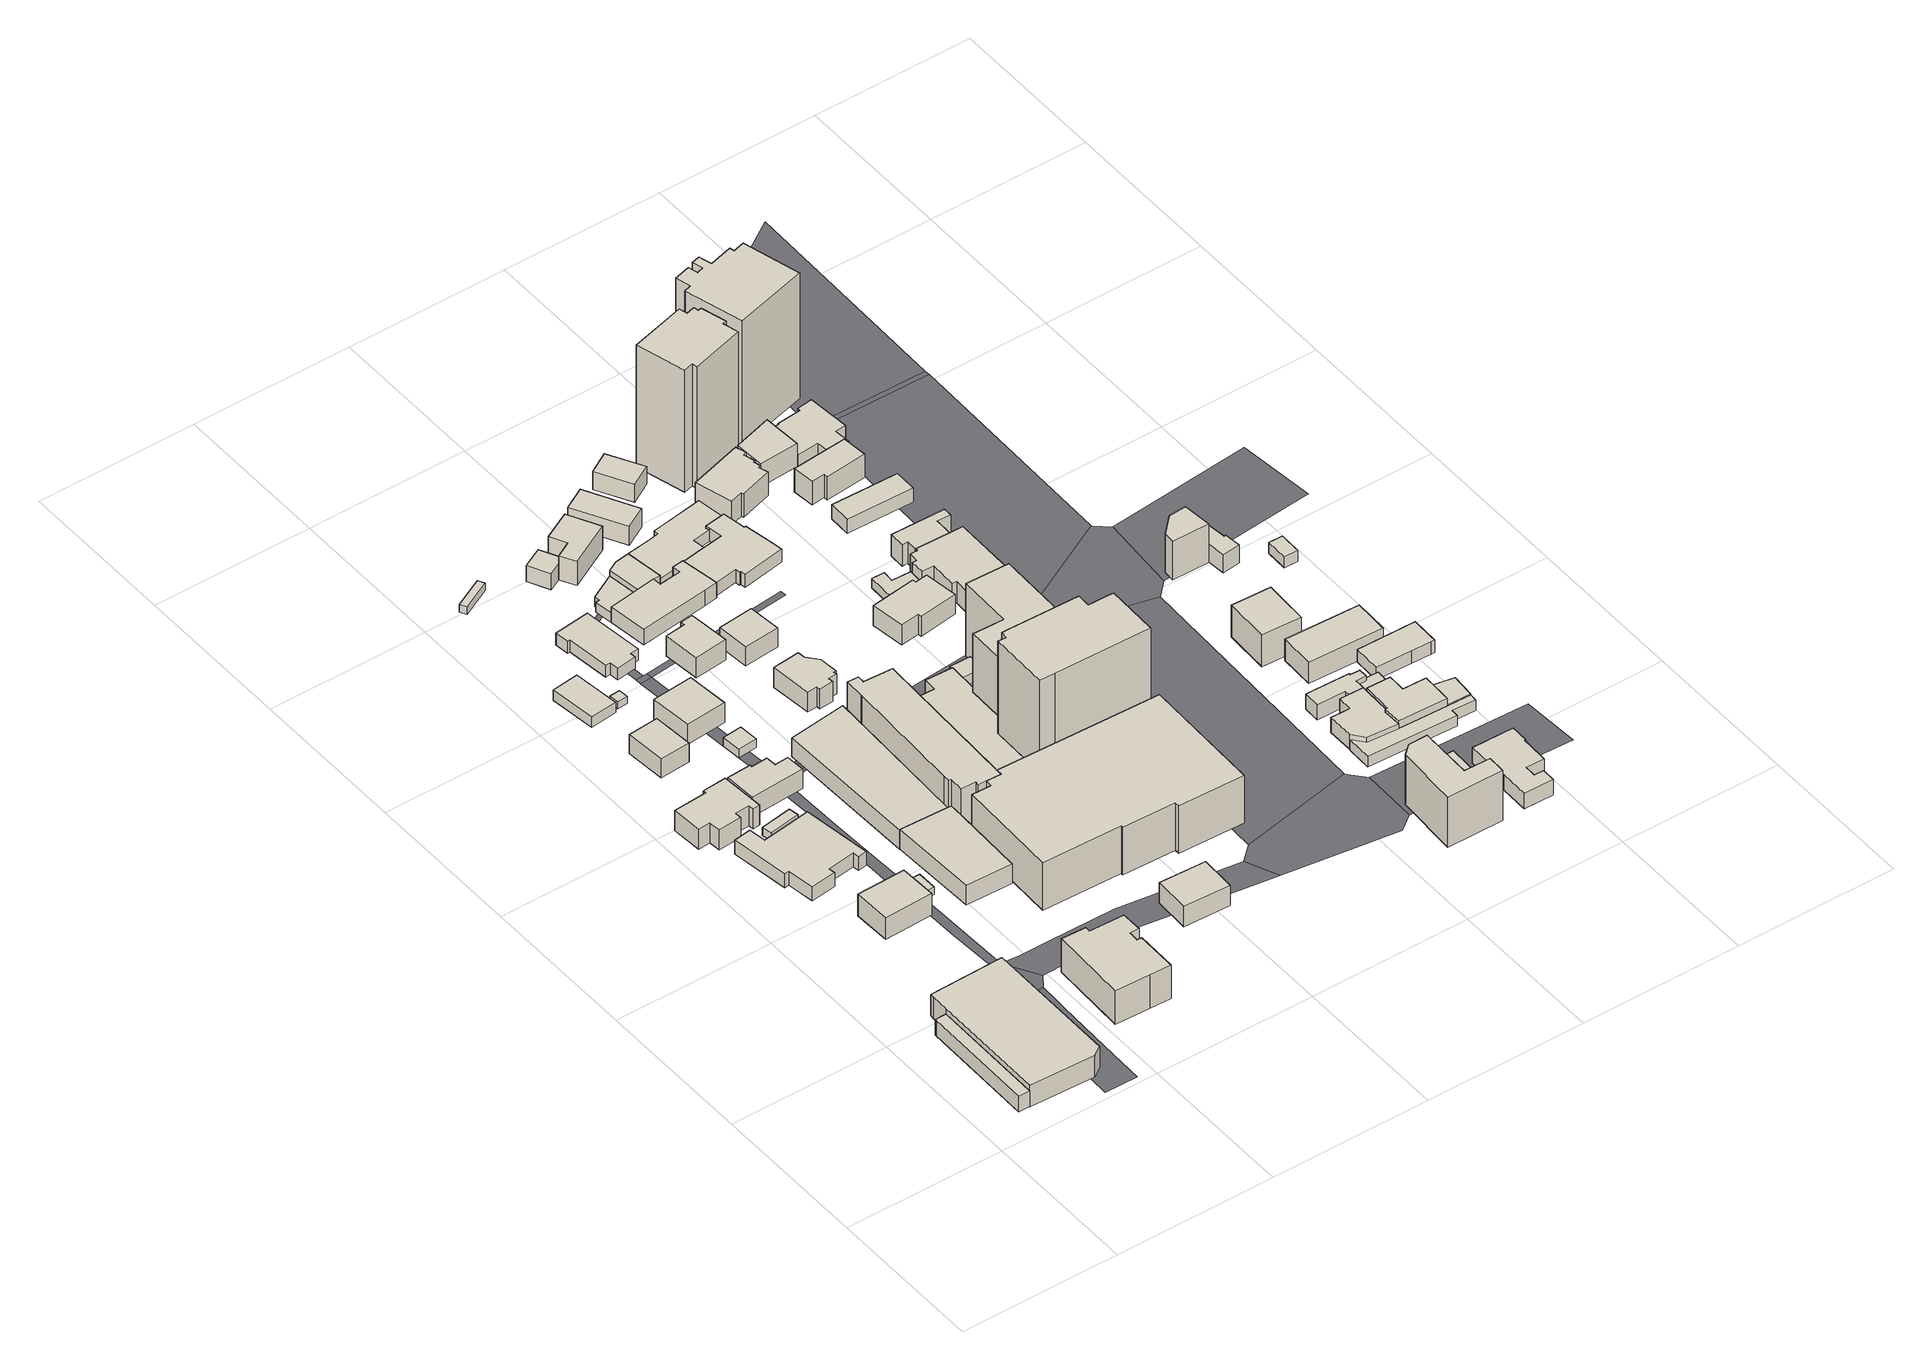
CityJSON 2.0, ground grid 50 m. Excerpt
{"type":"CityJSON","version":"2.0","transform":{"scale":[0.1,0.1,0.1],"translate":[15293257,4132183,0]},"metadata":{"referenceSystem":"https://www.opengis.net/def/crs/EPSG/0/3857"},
"CityObjects":{
"building1":{"type":"Building","attributes":{"measured_height":5.5,"storeys_above_ground":1,"usage":"運輸倉庫施設","districts_and_zones_type":"商業地域"},"geometry":[{"type":"Solid","lod":"1","boundaries":[[[[0,1,2,3,4]],[[0,4,5,6]],[[4,3,7,5]],[[3,2,8,7]],[[2,1,9,8]],[[1,0,6,9]],[[6,5,7,8,9]]]]}]},
"building2":{"type":"Building","attributes":{"measured_height":8.6,"year_of_construction":1968,"storeys_above_ground":1,"usage":"運輸倉庫施設","districts_and_zones_type":"商業地域"},"geometry":[{"type":"Solid","lod":"1","boundaries":[[[[10,11,12,13,14,15,16]],[[10,16,17,18]],[[16,15,19,17]],[[15,14,20,19]],[[14,13,21,20]],[[13,12,22,21]],[[12,11,23,22]],[[11,10,18,23]],[[18,17,19,20,21,22,23]]]]}]},
"building3":{"type":"Building","attributes":{"measured_height":7.9,"year_of_construction":1980,"storeys_above_ground":2,"usage":"商業施設","districts_and_zones_type":"商業地域"},"geometry":[{"type":"Solid","lod":"1","boundaries":[[[[24,25,26,27,28,29,30,31,32,33,34,35]],[[24,35,36,37]],[[35,34,38,36]],[[34,33,39,38]],[[33,32,40,39]],[[32,31,41,40]],[[31,30,42,41]],[[30,29,43,42]],[[29,28,44,43]],[[28,27,45,44]],[[27,26,46,45]],[[26,25,47,46]],[[25,24,37,47]],[[37,36,38,39,40,41,42,43,44,45,46,47]]]]}]},
"building4":{"type":"Building","attributes":{"measured_height":9.6,"year_of_construction":2008,"storeys_above_ground":2,"usage":"住宅","districts_and_zones_type":"商業地域"},"geometry":[{"type":"Solid","lod":"1","boundaries":[[[[48,49,50,51,52]],[[48,52,53,54]],[[52,51,55,53]],[[51,50,56,55]],[[50,49,57,56]],[[49,48,54,57]],[[54,53,55,56,57]]]]}]},
"building5":{"type":"Building","attributes":{"measured_height":8.7},"geometry":[{"type":"Solid","lod":"1","boundaries":[[[[58,59,60,61,62,63,64,65,66,67,68,69]],[[58,69,70,71]],[[69,68,72,70]],[[68,67,73,72]],[[67,66,74,73]],[[66,65,75,74]],[[65,64,76,75]],[[64,63,77,76]],[[63,62,78,77]],[[62,61,79,78]],[[61,60,80,79]],[[60,59,81,80]],[[59,58,71,81]],[[71,70,72,73,74,75,76,77,78,79,80,81]]]]}]},
"building6":{"type":"Building","attributes":{"measured_height":3.7,"year_of_construction":1921,"storeys_above_ground":1,"usage":"住宅","districts_and_zones_type":"商業地域"},"geometry":[{"type":"Solid","lod":"1","boundaries":[[[[82,83,84,85]],[[82,85,86,87]],[[85,84,88,86]],[[84,83,89,88]],[[83,82,87,89]],[[87,86,88,89]]]]}]},
"building7":{"type":"Building","attributes":{"measured_height":5.8,"storeys_above_ground":1,"usage":"住宅","districts_and_zones_type":"商業地域"},"geometry":[{"type":"Solid","lod":"1","boundaries":[[[[90,91,92,93,94]],[[90,94,95,96]],[[94,93,97,95]],[[93,92,98,97]],[[92,91,99,98]],[[91,90,96,99]],[[96,95,97,98,99]]]]}]},
"building8":{"type":"Building","attributes":{"measured_height":7.7,"year_of_construction":2013,"storeys_above_ground":2,"usage":"住宅","districts_and_zones_type":"商業地域"},"geometry":[{"type":"Solid","lod":"1","boundaries":[[[[100,101,102,103]],[[100,103,104,105]],[[103,102,106,104]],[[102,101,107,106]],[[101,100,105,107]],[[105,104,106,107]]]]}]},
"building9":{"type":"Building","attributes":{"measured_height":15.4,"year_of_construction":1987,"storeys_above_ground":4,"usage":"文教厚生施設","districts_and_zones_type":"商業地域"},"geometry":[{"type":"Solid","lod":"1","boundaries":[[[[108,109,110,111,112,113,114,115,116,117,118,119]],[[108,119,120,121]],[[119,118,122,120]],[[118,117,123,122]],[[117,116,124,123]],[[116,115,125,124]],[[115,114,126,125]],[[114,113,127,126]],[[113,112,128,127]],[[112,111,129,128]],[[111,110,130,129]],[[110,109,131,130]],[[109,108,121,131]],[[121,120,122,123,124,125,126,127,128,129,130,131]]]]}]},
"building10":{"type":"Building","attributes":{"measured_height":4.7,"year_of_construction":2010,"storeys_above_ground":1,"usage":"文教厚生施設","districts_and_zones_type":"商業地域"},"geometry":[{"type":"Solid","lod":"1","boundaries":[[[[132,133,134,135]],[[132,135,136,137]],[[135,134,138,136]],[[134,133,139,138]],[[133,132,137,139]],[[137,136,138,139]]]]}]},
"building11":{"type":"Building","attributes":{"measured_height":7.9},"geometry":[{"type":"Solid","lod":"1","boundaries":[[[[140,141,142,143,144,145,146,147]],[[140,147,148,149]],[[147,146,150,148]],[[146,145,151,150]],[[145,144,152,151]],[[144,143,153,152]],[[143,142,154,153]],[[142,141,155,154]],[[141,140,149,155]],[[149,148,150,151,152,153,154,155]]]]}]},
"building12":{"type":"Building","attributes":{"measured_height":3.1},"geometry":[{"type":"Solid","lod":"1","boundaries":[[[[156,157,158,159]],[[156,159,160,161]],[[159,158,162,160]],[[158,157,163,162]],[[157,156,161,163]],[[161,160,162,163]]]]}]},
"building13":{"type":"Building","attributes":{"measured_height":8.3,"storeys_above_ground":1,"usage":"業務施設","districts_and_zones_type":"商業地域"},"geometry":[{"type":"Solid","lod":"1","boundaries":[[[[164,165,166,167,168,169,170]],[[164,170,171,172]],[[170,169,173,171]],[[169,168,174,173]],[[168,167,175,174]],[[167,166,176,175]],[[166,165,177,176]],[[165,164,172,177]],[[172,171,173,174,175,176,177]]]]}]},
"building14":{"type":"Building","attributes":{"measured_height":2.9,"storeys_above_ground":1,"usage":"住宅","districts_and_zones_type":"商業地域"},"geometry":[{"type":"Solid","lod":"1","boundaries":[[[[178,179,180,181]],[[178,181,182,183]],[[181,180,184,182]],[[180,179,185,184]],[[179,178,183,185]],[[183,182,184,185]]]]}]},
"building15":{"type":"Building","attributes":{"measured_height":8.2,"year_of_construction":2003,"storeys_above_ground":2,"usage":"住宅","districts_and_zones_type":"商業地域"},"geometry":[{"type":"Solid","lod":"1","boundaries":[[[[186,187,188,189]],[[186,189,190,191]],[[189,188,192,190]],[[188,187,193,192]],[[187,186,191,193]],[[191,190,192,193]]]]}]},
"building16":{"type":"Building","attributes":{"measured_height":7},"geometry":[{"type":"Solid","lod":"1","boundaries":[[[[194,195,196,197,198,199,200,201,202,203]],[[194,203,204,205]],[[203,202,206,204]],[[202,201,207,206]],[[201,200,208,207]],[[200,199,209,208]],[[199,198,210,209]],[[198,197,211,210]],[[197,196,212,211]],[[196,195,213,212]],[[195,194,205,213]],[[205,204,206,207,208,209,210,211,212,213]]]]}]},
"building17":{"type":"Building","attributes":{"measured_height":10.4,"year_of_construction":1967,"storeys_above_ground":1,"usage":"業務施設","districts_and_zones_type":"商業地域"},"geometry":[{"type":"Solid","lod":"1","boundaries":[[[[214,215,216,217,218,219,220]],[[214,220,221,222]],[[220,219,223,221]],[[219,218,224,223]],[[218,217,225,224]],[[217,216,226,225]],[[216,215,227,226]],[[215,214,222,227]],[[222,221,223,224,225,226,227]]]]}]},
"building18":{"type":"Building","attributes":{"measured_height":2.9,"river_flooding_risk":{"豊川水系豊川":{"depth":1.11,"duration":3.2,"adminType":"国","scale":"L2（想定最大規模）"}}},"geometry":[{"type":"Solid","lod":"1","boundaries":[[[[228,229,230,231]],[[228,231,232,233]],[[231,230,234,232]],[[230,229,235,234]],[[229,228,233,235]],[[233,232,234,235]]]]}]},
"building19":{"type":"Building","attributes":{"measured_height":21,"year_of_construction":1966,"storeys_above_ground":6,"usage":"共同住宅","districts_and_zones_type":"商業地域"},"geometry":[{"type":"Solid","lod":"1","boundaries":[[[[236,237,238,239,240,241,242,243,244,245,246,247,248,249,250,215,214]],[[236,214,251,252]],[[214,215,253,251]],[[215,250,254,253]],[[250,249,255,254]],[[249,248,256,255]],[[248,247,257,256]],[[247,246,258,257]],[[246,245,259,258]],[[245,244,260,259]],[[244,243,261,260]],[[243,242,262,261]],[[242,241,263,262]],[[241,240,264,263]],[[240,239,265,264]],[[239,238,266,265]],[[238,237,267,266]],[[237,236,252,267]],[[252,251,253,254,255,256,257,258,259,260,261,262,263,264,265,266,267]]]]}]},
"building20":{"type":"Building","attributes":{"measured_height":7.6,"year_of_construction":1987,"storeys_above_ground":2,"usage":"共同住宅","districts_and_zones_type":"商業地域"},"geometry":[{"type":"Solid","lod":"1","boundaries":[[[[268,269,270,271,272,273]],[[268,273,274,275]],[[273,272,276,274]],[[272,271,277,276]],[[271,270,278,277]],[[270,269,279,278]],[[269,268,275,279]],[[275,274,276,277,278,279]]]]}]},
"building21":{"type":"Building","attributes":{"measured_height":8.1,"year_of_construction":1962,"storeys_above_ground":2,"usage":"住宅","districts_and_zones_type":"商業地域"},"geometry":[{"type":"Solid","lod":"1","boundaries":[[[[280,281,282,283]],[[280,283,284,285]],[[283,282,286,284]],[[282,281,287,286]],[[281,280,285,287]],[[285,284,286,287]]]]}]},
"building22":{"type":"Building","attributes":{"measured_height":4,"year_of_construction":1915,"storeys_above_ground":1,"usage":"住宅","districts_and_zones_type":"商業地域"},"geometry":[{"type":"Solid","lod":"1","boundaries":[[[[288,289,290,291,292,293]],[[288,293,294,295]],[[293,292,296,294]],[[292,291,297,296]],[[291,290,298,297]],[[290,289,299,298]],[[289,288,295,299]],[[295,294,296,297,298,299]]]]}]},
"building23":{"type":"Building","attributes":{"measured_height":6.1,"year_of_construction":1974,"storeys_above_ground":2,"usage":"住宅","river_flooding_risk":{"豊川水系豊川":{"depth":1.12,"duration":2.76,"adminType":"国","scale":"L2（想定最大規模）"}},"districts_and_zones_type":"商業地域"},"geometry":[{"type":"Solid","lod":"1","boundaries":[[[[300,301,302,303]],[[300,303,304,305]],[[303,302,306,304]],[[302,301,307,306]],[[301,300,305,307]],[[305,304,306,307]]]]}]},
"building24":{"type":"Building","attributes":{"measured_height":7.1,"year_of_construction":1980,"storeys_above_ground":2,"usage":"住宅","districts_and_zones_type":"商業地域"},"geometry":[{"type":"Solid","lod":"1","boundaries":[[[[308,309,310,311,312,313,314,315,316,317,318,319,320,321]],[[308,321,322,323]],[[321,320,324,322]],[[320,319,325,324]],[[319,318,326,325]],[[318,317,327,326]],[[317,316,328,327]],[[316,315,329,328]],[[315,314,330,329]],[[314,313,331,330]],[[313,312,332,331]],[[312,311,333,332]],[[311,310,334,333]],[[310,309,335,334]],[[309,308,323,335]],[[323,322,324,325,326,327,328,329,330,331,332,333,334,335]]]]}]},
"building25":{"type":"Building","attributes":{"measured_height":6.5},"geometry":[{"type":"Solid","lod":"1","boundaries":[[[[336,337,338,339,340,341,342,343,344,345,346]],[[336,346,347,348]],[[346,345,349,347]],[[345,344,350,349]],[[344,343,351,350]],[[343,342,352,351]],[[342,341,353,352]],[[341,340,354,353]],[[340,339,355,354]],[[339,338,356,355]],[[338,337,357,356]],[[337,336,348,357]],[[348,347,349,350,351,352,353,354,355,356,357]]]]}]},
"building26":{"type":"Building","attributes":{"measured_height":19.5,"year_of_construction":1992,"storeys_above_ground":6,"usage":"運輸倉庫施設","districts_and_zones_type":"商業地域"},"geometry":[{"type":"Solid","lod":"1","boundaries":[[[[358,359,360,361,362,363,364,365,366,367,368,369]],[[358,369,370,371]],[[369,368,372,370]],[[368,367,373,372]],[[367,366,374,373]],[[366,365,375,374]],[[365,364,376,375]],[[364,363,377,376]],[[363,362,378,377]],[[362,361,379,378]],[[361,360,380,379]],[[360,359,381,380]],[[359,358,371,381]],[[371,370,372,373,374,375,376,377,378,379,380,381]]]]}]},
"building27":{"type":"Building","attributes":{"measured_height":6.7,"year_of_construction":2007,"storeys_above_ground":2,"usage":"住宅","districts_and_zones_type":"商業地域"},"geometry":[{"type":"Solid","lod":"1","boundaries":[[[[382,383,384,385]],[[382,385,386,387]],[[385,384,388,386]],[[384,383,389,388]],[[383,382,387,389]],[[387,386,388,389]]]]}]},
"building28":{"type":"Building","attributes":{"measured_height":5.7,"storeys_above_ground":2,"usage":"住宅","districts_and_zones_type":"商業地域"},"geometry":[{"type":"Solid","lod":"1","boundaries":[[[[390,391,288,293,392,393]],[[390,393,394,395]],[[393,392,396,394]],[[392,293,397,396]],[[293,288,398,397]],[[288,391,399,398]],[[391,390,395,399]],[[395,394,396,397,398,399]]]]}]},
"building29":{"type":"Building","attributes":{"measured_height":19.8,"storeys_above_ground":1,"usage":"業務施設","districts_and_zones_type":"商業地域"},"geometry":[{"type":"Solid","lod":"1","boundaries":[[[[400,401,402,403,404,405,406,407,408,409,240,239,410,411,412]],[[400,412,413,414]],[[412,411,415,413]],[[411,410,416,415]],[[410,239,417,416]],[[239,240,418,417]],[[240,409,419,418]],[[409,408,420,419]],[[408,407,421,420]],[[407,406,422,421]],[[406,405,423,422]],[[405,404,424,423]],[[404,403,425,424]],[[403,402,426,425]],[[402,401,427,426]],[[401,400,414,427]],[[414,413,415,416,417,418,419,420,421,422,423,424,425,426,427]]]]}]},
"building30":{"type":"Building","attributes":{"measured_height":9.1,"river_flooding_risk":{"豊川水系豊川":{"depth":0.925,"duration":2.76,"adminType":"国","scale":"L2（想定最大規模）"}}},"geometry":[{"type":"Solid","lod":"1","boundaries":[[[[428,429,430,431,432,433]],[[428,433,434,435]],[[433,432,436,434]],[[432,431,437,436]],[[431,430,438,437]],[[430,429,439,438]],[[429,428,435,439]],[[435,434,436,437,438,439]]]]}]},
"building31":{"type":"Building","attributes":{"measured_height":5.7},"geometry":[{"type":"Solid","lod":"1","boundaries":[[[[440,441,442,443,444,445,446,447,448,449,450,451,452,453,454]],[[440,454,455,456]],[[454,453,457,455]],[[453,452,458,457]],[[452,451,459,458]],[[451,450,460,459]],[[450,449,461,460]],[[449,448,462,461]],[[448,447,463,462]],[[447,446,464,463]],[[446,445,465,464]],[[445,444,466,465]],[[444,443,467,466]],[[443,442,468,467]],[[442,441,469,468]],[[441,440,456,469]],[[456,455,457,458,459,460,461,462,463,464,465,466,467,468,469]]]]}]},
"building32":{"type":"Building","attributes":{"measured_height":7.4,"river_flooding_risk":{"豊川水系豊川":{"depth":0.925,"duration":2.76,"adminType":"国","scale":"L2（想定最大規模）"}}},"geometry":[{"type":"Solid","lod":"1","boundaries":[[[[470,471,472,473]],[[470,473,474,475]],[[473,472,476,474]],[[472,471,477,476]],[[471,470,475,477]],[[475,474,476,477]]]]}]},
"building33":{"type":"Building","attributes":{"measured_height":40.4},"geometry":[{"type":"Solid","lod":"1","boundaries":[[[[478,479,480,481,482,483,484,485,486,487,488]],[[478,488,489,490]],[[488,487,491,489]],[[487,486,492,491]],[[486,485,493,492]],[[485,484,494,493]],[[484,483,495,494]],[[483,482,496,495]],[[482,481,497,496]],[[481,480,498,497]],[[480,479,499,498]],[[479,478,490,499]],[[490,489,491,492,493,494,495,496,497,498,499]]]]}]},
"building34":{"type":"Building","attributes":{"measured_height":7.1},"geometry":[{"type":"Solid","lod":"1","boundaries":[[[[500,501,502,503,504,505,506,507,508,509,510,511,512,513,514,515]],[[500,515,516,517]],[[515,514,518,516]],[[514,513,519,518]],[[513,512,520,519]],[[512,511,521,520]],[[511,510,522,521]],[[510,509,523,522]],[[509,508,524,523]],[[508,507,525,524]],[[507,506,526,525]],[[506,505,527,526]],[[505,504,528,527]],[[504,503,529,528]],[[503,502,530,529]],[[502,501,531,530]],[[501,500,517,531]],[[517,516,518,519,520,521,522,523,524,525,526,527,528,529,530,531]]]]}]},
"building35":{"type":"Building","attributes":{"measured_height":4.8,"storeys_above_ground":1,"usage":"業務施設","districts_and_zones_type":"商業地域"},"geometry":[{"type":"Solid","lod":"1","boundaries":[[[[532,533,534,535]],[[532,535,536,537]],[[535,534,538,536]],[[534,533,539,538]],[[533,532,537,539]],[[537,536,538,539]]]]}]},
"building36":{"type":"Building","attributes":{"measured_height":36.3},"geometry":[{"type":"Solid","lod":"1","boundaries":[[[[540,541,542,543,544,545,546,547]],[[540,547,548,549]],[[547,546,550,548]],[[546,545,551,550]],[[545,544,552,551]],[[544,543,553,552]],[[543,542,554,553]],[[542,541,555,554]],[[541,540,549,555]],[[549,548,550,551,552,553,554,555]]]]}]},
"building37":{"type":"Building","attributes":{"measured_height":8.1,"year_of_construction":1992,"storeys_above_ground":2,"usage":"住宅","districts_and_zones_type":"商業地域"},"geometry":[{"type":"Solid","lod":"1","boundaries":[[[[556,557,558,559,560,561,562,563]],[[556,563,564,565]],[[563,562,566,564]],[[562,561,567,566]],[[561,560,568,567]],[[560,559,569,568]],[[559,558,570,569]],[[558,557,571,570]],[[557,556,565,571]],[[565,564,566,567,568,569,570,571]]]]}]},
"building38":{"type":"Building","attributes":{"measured_height":7.4},"geometry":[{"type":"Solid","lod":"1","boundaries":[[[[572,573,574,575]],[[572,575,576,577]],[[575,574,578,576]],[[574,573,579,578]],[[573,572,577,579]],[[577,576,578,579]]]]}]},
"building39":{"type":"Building","attributes":{"measured_height":3.5},"geometry":[{"type":"Solid","lod":"1","boundaries":[[[[580,581,582,583,584,585,586,587]],[[580,587,588,589]],[[587,586,590,588]],[[586,585,591,590]],[[585,584,592,591]],[[584,583,593,592]],[[583,582,594,593]],[[582,581,595,594]],[[581,580,589,595]],[[589,588,590,591,592,593,594,595]]]]}]},
"building40":{"type":"Building","attributes":{"measured_height":9.2,"year_of_construction":1954,"storeys_above_ground":2,"usage":"住宅","districts_and_zones_type":"商業地域"},"geometry":[{"type":"Solid","lod":"1","boundaries":[[[[596,597,598,599,600,601,602,603,604,605,606,607]],[[596,607,608,609]],[[607,606,610,608]],[[606,605,611,610]],[[605,604,612,611]],[[604,603,613,612]],[[603,602,614,613]],[[602,601,615,614]],[[601,600,616,615]],[[600,599,617,616]],[[599,598,618,617]],[[598,597,619,618]],[[597,596,609,619]],[[609,608,610,611,612,613,614,615,616,617,618,619]]]]}]},
"building41":{"type":"Building","attributes":{"measured_height":42.4,"year_of_construction":2019,"storeys_above_ground":14,"usage":"共同住宅","districts_and_zones_type":"商業地域"},"geometry":[{"type":"Solid","lod":"1","boundaries":[[[[620,621,622,623,624,625,626,627,628,629,630,631]],[[620,631,632,633]],[[631,630,634,632]],[[630,629,635,634]],[[629,628,636,635]],[[628,627,637,636]],[[627,626,638,637]],[[626,625,639,638]],[[625,624,640,639]],[[624,623,641,640]],[[623,622,642,641]],[[622,621,643,642]],[[621,620,633,643]],[[633,632,634,635,636,637,638,639,640,641,642,643]]]]}]},
"building42":{"type":"Building","attributes":{"measured_height":8.4},"geometry":[{"type":"Solid","lod":"1","boundaries":[[[[644,645,646,647,648,649,650,651,652,653,654,655,656,657]],[[644,657,658,659]],[[657,656,660,658]],[[656,655,661,660]],[[655,654,662,661]],[[654,653,663,662]],[[653,652,664,663]],[[652,651,665,664]],[[651,650,666,665]],[[650,649,667,666]],[[649,648,668,667]],[[648,647,669,668]],[[647,646,670,669]],[[646,645,671,670]],[[645,644,659,671]],[[659,658,660,661,662,663,664,665,666,667,668,669,670,671]]]]}]},
"building43":{"type":"Building","attributes":{"measured_height":45.6,"year_of_construction":1966,"storeys_above_ground":5,"usage":"商業施設","districts_and_zones_type":"商業地域"},"geometry":[{"type":"Solid","lod":"1","boundaries":[[[[672,673,674,675,676,677,678,679,680]],[[672,680,681,682]],[[680,679,683,681]],[[679,678,684,683]],[[678,677,685,684]],[[677,676,686,685]],[[676,675,687,686]],[[675,674,688,687]],[[674,673,689,688]],[[673,672,682,689]],[[682,681,683,684,685,686,687,688,689]]]]}]},
"building44":{"type":"Building","attributes":{"measured_height":8.5,"year_of_construction":1991,"storeys_above_ground":2,"usage":"住宅","districts_and_zones_type":"商業地域"},"geometry":[{"type":"Solid","lod":"1","boundaries":[[[[690,691,692,693,694,695,696,697,698]],[[690,698,699,700]],[[698,697,701,699]],[[697,696,702,701]],[[696,695,703,702]],[[695,694,704,703]],[[694,693,705,704]],[[693,692,706,705]],[[692,691,707,706]],[[691,690,700,707]],[[700,699,701,702,703,704,705,706,707]]]]}]},
"building45":{"type":"Building","attributes":{"measured_height":8.7},"geometry":[{"type":"Solid","lod":"1","boundaries":[[[[708,709,710,711,712,713]],[[708,713,714,715]],[[713,712,716,714]],[[712,711,609,716]],[[711,710,717,609]],[[710,709,718,717]],[[709,708,715,718]],[[715,714,716,609,717,718]]]]}]},
"building46":{"type":"Building","attributes":{"measured_height":7,"year_of_construction":1981,"storeys_above_ground":1,"usage":"商業施設","districts_and_zones_type":"商業地域"},"geometry":[{"type":"Solid","lod":"1","boundaries":[[[[719,720,721,722]],[[719,722,723,724]],[[722,721,725,723]],[[721,720,726,725]],[[720,719,724,726]],[[724,723,725,726]]]]}]},
"building47":{"type":"Building","attributes":{"measured_height":8.8,"year_of_construction":2014,"storeys_above_ground":2,"usage":"住宅","districts_and_zones_type":"商業地域"},"geometry":[{"type":"Solid","lod":"1","boundaries":[[[[727,728,729,730,731,732]],[[727,732,733,734]],[[732,731,735,733]],[[731,730,736,735]],[[730,729,737,736]],[[729,728,738,737]],[[728,727,734,738]],[[734,733,735,736,737,738]]]]}]},
"building48":{"type":"Building","attributes":{"measured_height":17.5,"year_of_construction":1959,"storeys_above_ground":2,"usage":"商業施設","districts_and_zones_type":"商業地域"},"geometry":[{"type":"Solid","lod":"1","boundaries":[[[[739,740,741,742]],[[739,742,743,744]],[[742,741,745,743]],[[741,740,746,745]],[[740,739,744,746]],[[744,743,745,746]]]]}]},
"building49":{"type":"Building","attributes":{"measured_height":6.1},"geometry":[{"type":"Solid","lod":"1","boundaries":[[[[747,748,749,750,751,752,753,754,755,756,757]],[[747,757,758,759]],[[757,756,760,758]],[[756,755,761,760]],[[755,754,762,761]],[[754,753,763,762]],[[753,752,764,763]],[[752,751,765,764]],[[751,750,766,765]],[[750,749,767,766]],[[749,748,768,767]],[[748,747,759,768]],[[759,758,760,761,762,763,764,765,766,767,768]]]]}]},
"building50":{"type":"Building","attributes":{"measured_height":6.8},"geometry":[{"type":"Solid","lod":"1","boundaries":[[[[769,770,771,772,773,774,775,776,777,778,779,780,781]],[[769,781,782,783]],[[781,780,784,782]],[[780,779,785,784]],[[779,778,786,785]],[[778,777,787,786]],[[777,776,788,787]],[[776,775,789,788]],[[775,774,790,789]],[[774,773,791,790]],[[773,772,792,791]],[[772,771,793,792]],[[771,770,794,793]],[[770,769,783,794]],[[783,782,784,785,786,787,788,789,790,791,792,793,794]]]]}]},
"building51":{"type":"Building","attributes":{"measured_height":6,"year_of_construction":1942,"storeys_above_ground":2,"usage":"住宅","districts_and_zones_type":"商業地域"},"geometry":[{"type":"Solid","lod":"1","boundaries":[[[[795,796,797,798,799,800,748,747,801,802,803]],[[795,803,804,805]],[[803,802,806,804]],[[802,801,807,806]],[[801,747,759,807]],[[747,748,768,759]],[[748,800,808,768]],[[800,799,809,808]],[[799,798,810,809]],[[798,797,811,810]],[[797,796,812,811]],[[796,795,805,812]],[[805,804,806,807,759,768,808,809,810,811,812]]]]}]},
"building52":{"type":"Building","attributes":{"measured_height":44.9,"year_of_construction":2019,"storeys_above_ground":15,"usage":"共同住宅","districts_and_zones_type":"商業地域"},"geometry":[{"type":"Solid","lod":"1","boundaries":[[[[813,814,815,816,817,818,819,820,821,822,823,824,825,826]],[[813,826,827,828]],[[826,825,829,827]],[[825,824,830,829]],[[824,823,831,830]],[[823,822,832,831]],[[822,821,833,832]],[[821,820,834,833]],[[820,819,835,834]],[[819,818,836,835]],[[818,817,837,836]],[[817,816,838,837]],[[816,815,839,838]],[[815,814,840,839]],[[814,813,828,840]],[[828,827,829,830,831,832,833,834,835,836,837,838,839,840]]]]}]},
"building53":{"type":"Building","attributes":{"measured_height":4.4},"geometry":[{"type":"Solid","lod":"1","boundaries":[[[[841,842,843,844,845,846,847,848,849,850,851]],[[841,851,852,853]],[[851,850,854,852]],[[850,849,855,854]],[[849,848,856,855]],[[848,847,857,856]],[[847,846,858,857]],[[846,845,859,858]],[[845,844,860,859]],[[844,843,861,860]],[[843,842,862,861]],[[842,841,853,862]],[[853,852,854,855,856,857,858,859,860,861,862]]]]}]},
"building54":{"type":"Building","attributes":{"measured_height":9.2},"geometry":[{"type":"Solid","lod":"1","boundaries":[[[[863,864,865,866,867,868,869,870,871,872,873,874]],[[863,874,875,876]],[[874,873,877,875]],[[873,872,878,877]],[[872,871,879,878]],[[871,870,880,879]],[[870,869,881,880]],[[869,868,882,881]],[[868,867,883,882]],[[867,866,884,883]],[[866,865,885,884]],[[865,864,886,885]],[[864,863,876,886]],[[876,875,877,878,879,880,881,882,883,884,885,886]]]]}]},
"building55":{"type":"Building","attributes":{"measured_height":13.2,"year_of_construction":1963,"storeys_above_ground":3,"usage":"業務施設","districts_and_zones_type":"商業地域"},"geometry":[{"type":"Solid","lod":"1","boundaries":[[[[887,888,889,890]],[[887,890,891,892]],[[890,889,893,891]],[[889,888,894,893]],[[888,887,892,894]],[[892,891,893,894]]]]}]},
"building56":{"type":"Building","attributes":{"measured_height":8},"geometry":[{"type":"Solid","lod":"1","boundaries":[[[[895,896,897,898,899,900,901,902,903,904]],[[895,904,905,906]],[[904,903,907,905]],[[903,902,908,907]],[[902,901,909,908]],[[901,900,910,909]],[[900,899,911,910]],[[899,898,912,911]],[[898,897,913,912]],[[897,896,914,913]],[[896,895,906,914]],[[906,905,907,908,909,910,911,912,913,914]]]]}]},
"building57":{"type":"Building","attributes":{"measured_height":5,"storeys_above_ground":1,"usage":"商業施設","districts_and_zones_type":"商業地域"},"geometry":[{"type":"Solid","lod":"1","boundaries":[[[[915,916,917,918,919,920,921,922]],[[915,922,923,924]],[[922,921,925,923]],[[921,920,926,925]],[[920,919,927,926]],[[919,918,928,927]],[[918,917,929,928]],[[917,916,930,929]],[[916,915,924,930]],[[924,923,925,926,927,928,929,930]]]]}]},
"building58":{"type":"Building","attributes":{"measured_height":7.7,"year_of_construction":2002,"storeys_above_ground":2,"usage":"業務施設","districts_and_zones_type":"商業地域"},"geometry":[{"type":"Solid","lod":"1","boundaries":[[[[931,932,933,934]],[[931,934,935,936]],[[934,933,937,935]],[[933,932,938,937]],[[932,931,936,938]],[[936,935,937,938]]]]}]},
"building59":{"type":"Building","attributes":{"measured_height":7.4,"storeys_above_ground":1,"usage":"住宅","districts_and_zones_type":"商業地域"},"geometry":[{"type":"Solid","lod":"1","boundaries":[[[[939,940,941,942]],[[939,942,943,944]],[[942,941,945,943]],[[941,940,946,945]],[[940,939,944,946]],[[944,943,945,946]]]]}]},
"building60":{"type":"Building","attributes":{"measured_height":15.9,"year_of_construction":1981,"storeys_above_ground":4,"usage":"商業施設","districts_and_zones_type":"商業地域"},"geometry":[{"type":"Solid","lod":"1","boundaries":[[[[947,948,949,950,951,952]],[[947,952,953,954]],[[952,951,955,953]],[[951,950,956,955]],[[950,949,957,956]],[[949,948,958,957]],[[948,947,954,958]],[[954,953,955,956,957,958]]]]}]},
"building61":{"type":"Building","attributes":{"measured_height":5.2,"year_of_construction":1948,"storeys_above_ground":1,"usage":"住宅","districts_and_zones_type":"商業地域"},"geometry":[{"type":"Solid","lod":"1","boundaries":[[[[959,960,961,962,963,964]],[[959,964,965,966]],[[964,963,967,965]],[[963,962,968,967]],[[962,961,969,968]],[[961,960,970,969]],[[960,959,966,970]],[[966,965,967,968,969,970]]]]}]},
"building62":{"type":"Building","attributes":{"measured_height":12.7,"year_of_construction":1950,"storeys_above_ground":2,"usage":"商業施設","districts_and_zones_type":"商業地域"},"geometry":[{"type":"Solid","lod":"1","boundaries":[[[[971,972,973,974,975,976,977]],[[971,977,978,979]],[[977,976,980,978]],[[976,975,981,980]],[[975,974,982,981]],[[974,973,983,982]],[[973,972,984,983]],[[972,971,979,984]],[[979,978,980,981,982,983,984]]]]}]},
"building63":{"type":"Building","attributes":{"measured_height":4.3,"year_of_construction":2003,"storeys_above_ground":1,"usage":"業務施設","districts_and_zones_type":"商業地域"},"geometry":[{"type":"Solid","lod":"1","boundaries":[[[[985,986,987,988]],[[985,988,989,990]],[[988,987,991,989]],[[987,986,992,991]],[[986,985,990,992]],[[990,989,991,992]]]]}]},
"road1":{"type":"Road","geometry":[{"type":"MultiSurface","lod":"1","boundaries":[[[993,994,995,996,997,998,999,1000]]]}]},
"road2":{"type":"Road","geometry":[{"type":"MultiSurface","lod":"1","boundaries":[[[1001,1002,1003,1004,995,994]]]}]},
"road3":{"type":"Road","geometry":[{"type":"MultiSurface","lod":"1","boundaries":[[[1005,1006,1007,1008,1009,1010,1011,1012,1003,1002,1013,1014,1015]]]}]},
"road4":{"type":"Road","geometry":[{"type":"MultiSurface","lod":"1","boundaries":[[[1016,1017,1018,1006,1005]]]}]},
"road5":{"type":"Road","geometry":[{"type":"MultiSurface","lod":"1","boundaries":[[[1017,1019,1020,1018]]]}]},
"road6":{"type":"Road","geometry":[{"type":"MultiSurface","lod":"1","boundaries":[[[1019,1021,1022,1023,1020]]]}]},
"road7":{"type":"Road","geometry":[{"type":"MultiSurface","lod":"1","boundaries":[[[1024,1025,1026,1027,1023,1022]]]}]},
"road8":{"type":"Road","geometry":[{"type":"MultiSurface","lod":"1","boundaries":[[[1028,1002,1001,1029,1030,1031,1032,1033,1034,1035,1036]]]}]},
"road9":{"type":"Road","geometry":[{"type":"MultiSurface","lod":"1","boundaries":[[[1037,1038,1039,1040,1026,1025,1041]]]}]},
"road10":{"type":"Road","geometry":[{"type":"MultiSurface","lod":"1","boundaries":[[[1042,1043,1021,1019]]]}]},
"road11":{"type":"Road","geometry":[{"type":"MultiSurface","lod":"1","boundaries":[[[1016,1044,1045,1046,1047,1048,1049,1050,1051,1052,1053,1054,1055,1017]]]}]},
"road12":{"type":"Road","geometry":[{"type":"MultiSurface","lod":"1","boundaries":[[[1056,1057,1058,1059,1060,1061,1062,1063,1038,1037,1064,1065,1066,1067,1068,1069]]]}]},
"road13":{"type":"Road","geometry":[{"type":"MultiSurface","lod":"1","boundaries":[[[1070,1071,1072,1033,1032,1073,1074,1075]]]}]},
"road14":{"type":"Road","geometry":[{"type":"MultiSurface","lod":"1","boundaries":[[[1076,1049,1072,1071]]]}]},
"road15":{"type":"Road","geometry":[{"type":"MultiSurface","lod":"1","boundaries":[[[1077,1078,1050,1049,1076,1079]]]}]},
"road16":{"type":"Road","geometry":[{"type":"MultiSurface","lod":"1","boundaries":[[[1080,1075,1074,1081,1082]]]}]},
"road17":{"type":"Road","geometry":[{"type":"MultiSurface","lod":"1","boundaries":[[[1083,1056,1084,1050,1078]]]}]},
"road18":{"type":"Road","geometry":[{"type":"MultiSurface","lod":"1","boundaries":[[[1085,1057,1056,1083]]]}]},
"road19":{"type":"Road","geometry":[{"type":"MultiSurface","lod":"1","boundaries":[[[1085,1086,1087,1088,1089,1090,1091,1057]]]}]},
"road20":{"type":"Road","geometry":[{"type":"MultiSurface","lod":"1","boundaries":[[[1092,1093,1077,1079,1094]]]}]}
},
"vertices":[
[102,16,88],[66,16,88],[71,380,88],[71,385,88],[106,385,88],[106,385,142],[102,16,142],[71,385,142],[71,380,142],[66,16,142],
[337,30,87],[306,9,87],[102,16,87],[106,385,87],[106,439,87],[107,452,87],[340,457,87],[340,457,161],[337,30,161],[107,452,161],[106,439,161],[106,385,161],[102,16,161],[306,9,161],
[192,1308,86],[170,1306,86],[168,1322,86],[123,1319,86],[124,1298,86],[51,1293,86],[48,1329,86],[10,1326,86],[3,1422,86],[109,1429,86],[108,1439,86],[183,1444,86],[183,1444,156],[192,1308,156],[108,1439,156],[109,1429,156],[3,1422,156],[10,1326,156],[48,1329,156],[51,1293,156],[124,1298,156],[123,1319,156],[168,1322,156],[170,1306,156],
[340,819,86],[342,763,86],[190,759,86],[187,875,86],[338,879,86],[338,879,161],[340,819,161],[187,875,161],[190,759,161],[342,763,161],
[136,1210,87],[290,1232,87],[320,1017,87],[292,1013,87],[289,1033,87],[203,1021,87],[206,1001,87],[126,990,87],[113,1076,87],[99,1074,87],[73,1256,87],[128,1264,87],[128,1264,135],[136,1210,135],[73,1256,135],[99,1074,135],[113,1076,135],[126,990,135],[206,1001,135],[203,1021,135],[289,1033,135],[292,1013,135],[320,1017,135],[290,1232,135],
[276,1254,88],[178,1239,88],[173,1270,88],[271,1285,88],[271,1285,116],[276,1254,116],[173,1270,116],[178,1239,116],
[393,821,88],[340,819,88],[338,879,88],[338,883,88],[392,884,88],[392,884,114],[393,821,114],[338,883,114],[338,879,114],[340,819,114],
[191,1612,87],[96,1605,87],[86,1730,87],[181,1738,87],[181,1738,153],[191,1612,153],[86,1730,153],[96,1605,153],
[555,383,87],[555,367,87],[579,366,87],[663,363,87],[663,297,87],[634,297,87],[633,266,87],[647,265,87],[645,134,87],[578,136,87],[470,140,87],[478,386,87],[478,386,203],[555,383,203],[470,140,203],[578,136,203],[645,134,203],[647,265,203],[633,266,203],[634,297,203],[663,297,203],[663,363,203],[579,366,203],[555,367,203],
[151,1876,89],[67,1867,89],[50,2011,89],[134,2021,89],[134,2021,125],[151,1876,125],[50,2011,125],[67,1867,125],
[266,1441,87],[317,1444,87],[319,1411,87],[362,1414,87],[366,1354,87],[195,1344,87],[190,1444,87],[266,1448,87],[266,1448,154],[266,1441,154],[190,1444,154],[195,1344,154],[366,1354,154],[362,1414,154],[319,1411,154],[317,1444,154],
[197,1887,89],[164,1884,89],[161,1915,89],[194,1918,89],[194,1918,113],[197,1887,113],[161,1915,113],[164,1884,113],
[579,1010,88],[580,1010,88],[588,1009,88],[587,965,88],[580,735,88],[435,739,88],[426,1016,88],[426,1016,156],[579,1010,156],[435,739,156],[580,735,156],[587,965,156],[588,1009,156],[580,1010,156],
[364,1553,87],[303,1548,87],[298,1608,87],[359,1614,87],[359,1614,117],[364,1553,117],[298,1608,117],[303,1548,117],
[355,1678,88],[228,1667,88],[216,1798,88],[343,1809,88],[343,1809,157],[355,1678,157],[216,1798,157],[228,1667,157],
[319,2003,88],[292,2000,88],[294,1983,88],[231,1975,88],[228,2003,88],[213,2002,88],[197,2136,88],[189,2135,88],[184,2179,88],[296,2193,88],[296,2193,129],[319,2003,129],[184,2179,129],[189,2135,129],[197,2136,129],[213,2002,129],[228,2003,129],[231,1975,129],[294,1983,129],[292,2000,129],
[596,1472,87],[594,1408,87],[579,1010,87],[426,1016,87],[416,1470,87],[581,1490,87],[597,1492,87],[597,1492,152],[596,1472,152],[581,1490,152],[416,1470,152],[426,1016,152],[579,1010,152],[594,1408,152],
[203,2510,28],[110,2463,28],[99,2484,28],[193,2531,28],[193,2531,54],[203,2510,54],[99,2484,54],[110,2463,54],
[632,1471,87],[631,1448,87],[722,1444,87],[721,1419,87],[704,982,87],[703,967,87],[703,948,87],[656,950,87],[631,950,87],[632,963,87],[587,965,87],[588,1009,87],[580,1010,87],[580,1032,87],[596,1408,87],[596,1472,248],[632,1471,248],[594,1408,248],[596,1408,248],[580,1032,248],[580,1010,248],[588,1009,248],[587,965,248],[632,963,248],[631,950,248],[656,950,248],[703,948,248],[703,967,248],[704,982,248],[721,1419,248],[722,1444,248],[631,1448,248],
[501,1869,90],[398,1858,90],[386,1973,90],[449,1980,90],[447,1993,90],[487,1997,90],[487,1997,160],[501,1869,160],[447,1993,160],[449,1980,160],[386,1973,160],[398,1858,160],
[987,445,85],[983,333,85],[838,339,85],[842,451,85],[842,451,156],[987,445,156],[838,339,156],[983,333,156],
[447,2177,88],[350,2163,88],[342,2220,88],[356,2222,88],[354,2239,88],[433,2281,88],[433,2281,121],[447,2177,121],[354,2239,121],[356,2222,121],[342,2220,121],[350,2163,121],
[398,2436,35],[337,2404,35],[304,2469,35],[365,2500,35],[365,2500,91],[398,2436,91],[304,2469,91],[337,2404,91],
[625,1696,89],[654,1663,89],[659,1604,89],[652,1604,89],[653,1593,89],[626,1591,89],[627,1576,89],[582,1572,89],[582,1584,89],[581,1584,89],[551,1581,89],[537,1711,89],[582,1715,89],[622,1719,89],[622,1719,158],[625,1696,158],[582,1715,158],[537,1711,158],[551,1581,158],[581,1584,158],[582,1584,158],[582,1572,158],[627,1576,158],[626,1591,158],[653,1593,158],[652,1604,158],[659,1604,158],[654,1663,158],
[625,2076,89],[582,2069,89],[365,2043,89],[350,2163,89],[447,2177,89],[502,2185,89],[505,2158,89],[573,2166,89],[570,2191,89],[583,2193,89],[605,2196,89],[605,2196,143],[625,2076,143],[583,2193,143],[570,2191,143],[573,2166,143],[505,2158,143],[502,2185,143],[447,2177,143],[350,2163,143],[365,2043,143],[582,2069,143],
[1215,951,84],[1204,569,84],[998,575,84],[998,590,84],[832,595,84],[832,601,84],[584,608,84],[594,930,84],[655,928,84],[656,950,84],[703,948,84],[703,967,84],[703,967,249],[1215,951,249],[703,948,249],[656,950,249],[655,928,249],[594,930,249],[584,608,249],[832,601,249],[832,595,249],[998,590,249],[998,575,249],[1204,569,249],
[637,1827,92],[526,1817,92],[517,1918,92],[627,1929,92],[627,1929,158],[637,1827,158],[517,1918,158],[526,1817,158],
[526,2188,88],[502,2185,88],[465,2298,88],[510,2304,88],[510,2304,140],[526,2188,140],[465,2298,140],[433,2281,140],[447,2177,140],[502,2185,140],
[923,1454,87],[919,1346,87],[908,1347,87],[905,1201,87],[892,1201,87],[891,1179,87],[865,1180,87],[861,993,87],[908,992,87],[907,975,87],[761,1418,87],[835,1416,87],[837,1457,87],[837,1457,136],[923,1454,136],[835,1416,136],[761,1418,136],[721,1419,136],[704,982,136],[907,975,136],[908,992,136],[861,993,136],[865,1180,136],[891,1179,136],[892,1201,136],[905,1201,136],[908,1347,136],[919,1346,136],
[529,2441,44],[394,2370,44],[369,2416,44],[418,2442,44],[392,2492,44],[479,2537,44],[479,2537,127],[529,2441,127],[392,2492,127],[418,2442,127],[369,2416,127],[394,2370,127],
[801,2285,87],[739,2276,87],[741,2264,87],[685,2256,87],[691,2213,87],[610,2200,87],[583,2196,87],[526,2188,87],[510,2304,87],[508,2315,87],[583,2325,87],[626,2332,87],[625,2347,87],[676,2355,87],[788,2372,87],[788,2372,127],[801,2285,127],[676,2355,127],[625,2347,127],[626,2332,127],[583,2325,127],[508,2315,127],[510,2304,127],[526,2188,127],[583,2196,127],[610,2200,127],[691,2213,127],[685,2256,127],[741,2264,127],[739,2276,127],
[669,2459,35],[601,2422,35],[518,2577,35],[586,2614,35],[586,2614,100],[669,2459,100],[518,2577,100],[601,2422,100],
[905,1201,86],[1137,1195,86],[1136,1153,86],[1197,1152,86],[1216,1151,86],[1212,985,86],[908,992,86],[861,993,86],[865,1180,86],[891,1179,86],[892,1201,86],[892,1201,457],[905,1201,457],[891,1179,457],[865,1180,457],[861,993,457],[908,992,457],[1212,985,457],[1216,1151,457],[1197,1152,457],[1136,1153,457],[1137,1195,457],
[816,2213,89],[821,2214,89],[839,2114,89],[843,2087,89],[709,2065,89],[706,2080,89],[702,2080,89],[700,2095,89],[629,2083,89],[610,2200,89],[691,2213,89],[747,2221,89],[741,2264,89],[739,2276,89],[801,2285,89],[804,2286,89],[804,2286,134],[816,2213,134],[801,2285,134],[739,2276,134],[741,2264,134],[747,2221,134],[691,2213,134],[610,2200,134],[629,2083,134],[700,2095,134],[702,2080,134],[706,2080,134],[709,2065,134],[843,2087,134],[839,2114,134],[821,2214,134],
[994,1473,89],[995,1417,89],[927,1418,89],[928,1474,89],[928,1474,123],[994,1473,123],[927,1418,123],[995,1417,123],
[1145,1509,88],[1144,1474,88],[1137,1195,88],[905,1201,88],[908,1347,88],[919,1346,88],[1005,1344,88],[1009,1513,88],[1009,1513,339],[1145,1509,339],[1005,1344,339],[919,1346,339],[908,1347,339],[905,1201,339],[1137,1195,339],[1144,1474,339],
[1030,1758,88],[1069,1763,88],[1083,1659,88],[961,1642,88],[960,1653,88],[901,1646,88],[887,1750,88],[1029,1769,88],[1029,1769,157],[1030,1758,157],[887,1750,157],[901,1646,157],[960,1653,157],[961,1642,157],[1083,1659,157],[1069,1763,157],
[778,2584,36],[711,2546,36],[653,2651,36],[719,2689,36],[719,2689,98],[778,2584,98],[653,2651,98],[711,2546,98],
[1010,1868,88],[1008,1832,88],[1067,1830,88],[1065,1780,88],[1007,1782,88],[1007,1774,88],[968,1775,88],[971,1869,88],[971,1869,121],[1010,1868,121],[968,1775,121],[1007,1774,121],[1007,1782,121],[1065,1780,121],[1067,1830,121],[1008,1832,121],
[970,2411,87],[959,2408,87],[969,2372,87],[963,2370,87],[969,2348,87],[961,2346,87],[970,2316,87],[868,2286,87],[866,2293,87],[827,2281,87],[794,2396,87],[960,2444,87],[960,2444,168],[970,2411,168],[794,2396,168],[827,2281,168],[866,2293,168],[868,2286,168],[970,2316,168],[961,2346,168],[969,2348,168],[963,2370,168],[969,2372,168],[959,2408,168],
[956,2648,65],[982,2655,65],[986,2640,65],[996,2642,65],[1018,2563,65],[1006,2560,65],[1019,2511,65],[853,2466,65],[849,2482,65],[819,2474,65],[777,2628,65],[949,2674,65],[949,2674,489],[956,2648,489],[777,2628,489],[819,2474,489],[849,2482,489],[853,2466,489],[1019,2511,489],[1006,2560,489],[1018,2563,489],[996,2642,489],[986,2640,489],[982,2655,489],
[1214,1858,82],[1256,1858,82],[1252,1633,82],[1229,1610,82],[1113,1600,82],[1116,1697,82],[1103,1697,82],[1104,1779,82],[1068,1780,82],[1068,1824,82],[1082,1823,82],[1083,1854,82],[1107,1853,82],[1107,1861,82],[1107,1861,157],[1214,1858,157],[1107,1853,157],[1083,1854,157],[1082,1823,157],[1068,1824,157],[1068,1780,157],[1104,1779,157],[1103,1697,157],[1116,1697,157],[1113,1600,157],[1229,1610,157],[1252,1633,157],[1256,1858,157],
[1669,401,86],[1665,264,86],[1664,235,86],[1746,233,86],[1744,175,86],[1568,177,86],[1579,375,86],[1609,402,86],[1669,402,86],[1669,402,260],[1669,401,260],[1609,402,260],[1579,375,260],[1568,177,260],[1744,175,260],[1746,233,260],[1664,235,260],[1665,264,260],
[1258,1940,81],[1258,1913,81],[1216,1914,81],[1214,1858,81],[1107,1861,81],[1105,1861,81],[1106,1895,81],[1088,1895,81],[1089,1944,81],[1089,1944,156],[1258,1940,156],[1088,1895,156],[1106,1895,156],[1105,1861,156],[1107,1861,156],[1214,1858,156],[1216,1914,156],[1258,1913,156],
[1089,2477,89],[1096,2360,89],[973,2352,89],[970,2411,89],[968,2446,89],[1089,2481,89],[1089,2481,168],[1089,2477,168],[968,2446,168],[973,2352,168],[1096,2360,168],
[1262,2149,79],[1261,2079,79],[1051,2083,79],[1053,2153,79],[1053,2153,128],[1262,2149,128],[1051,2083,128],[1261,2079,128],
[1217,2230,79],[1087,2218,79],[1086,2230,79],[1044,2226,79],[1038,2294,79],[1210,2309,79],[1210,2309,160],[1217,2230,160],[1038,2294,160],[1044,2226,160],[1086,2230,160],[1087,2218,160],
[1751,399,87],[1747,261,87],[1665,264,87],[1669,401,87],[1669,401,164],[1751,399,164],[1665,264,164],[1747,261,164],
[1681,758,86],[1727,757,86],[1726,741,86],[1724,648,86],[1716,646,86],[1717,590,86],[1620,597,86],[1591,632,86],[1591,714,86],[1651,713,86],[1652,758,86],[1652,758,138],[1681,758,138],[1651,713,138],[1591,714,138],[1591,632,138],[1620,597,138],[1717,590,138],[1716,646,138],[1724,648,138],[1726,741,138],[1727,757,138],
[1262,2374,79],[1228,2371,79],[1233,2319,79],[1167,2313,79],[1163,2361,79],[1096,2355,79],[1096,2360,79],[1089,2477,79],[1126,2481,79],[1126,2484,79],[1202,2491,79],[1202,2501,79],[1251,2507,79],[1251,2507,132],[1262,2374,132],[1202,2501,132],[1202,2491,132],[1126,2484,132],[1126,2481,132],[1089,2477,132],[1096,2360,132],[1096,2355,132],[1163,2361,132],[1167,2313,132],[1233,2319,132],[1228,2371,132],
[1730,822,86],[1730,817,86],[1760,816,86],[1760,797,86],[1760,788,86],[1728,788,86],[1681,772,86],[1591,773,86],[1593,826,86],[1593,826,138],[1730,822,138],[1591,773,138],[1681,772,138],[1728,788,138],[1760,788,138],[1760,797,138],[1760,816,138],[1730,817,138],
[1114,2755,63],[1187,2775,63],[1191,2760,63],[1227,2770,63],[1275,2590,63],[1045,2529,63],[996,2712,63],[1018,2718,63],[1006,2765,63],[1057,2779,63],[1065,2749,63],[1085,2755,63],[1076,2788,63],[1103,2795,63],[1103,2795,499],[1114,2755,499],[1076,2788,499],[1085,2755,499],[1065,2749,499],[1057,2779,499],[1006,2765,499],[1018,2718,499],[996,2712,499],[1045,2529,499],[1275,2590,499],[1227,2770,499],[1191,2760,499],[1187,2775,499],
[1620,597,85],[1717,590,85],[1870,585,85],[1944,583,85],[1944,580,85],[1942,559,85],[1869,562,85],[1868,540,85],[1588,551,85],[1590,629,85],[1591,632,85],[1591,632,122],[1620,597,122],[1590,629,122],[1588,551,122],[1868,540,122],[1869,562,122],[1942,559,122],[1944,580,122],[1944,583,122],[1870,585,122],[1717,590,122],
[1943,398,87],[1942,342,87],[1938,342,87],[1936,254,87],[1879,255,87],[1878,220,87],[1908,219,87],[1907,176,87],[1815,178,87],[1816,267,87],[1810,267,87],[1813,400,87],[1813,400,141],[1943,398,141],[1810,267,141],[1816,267,141],[1815,178,141],[1907,176,141],[1908,219,141],[1878,220,141],[1879,255,141],[1936,254,141],[1938,342,141],[1942,342,141],
[1729,1160,85],[1723,1019,85],[1600,1025,85],[1606,1165,85],[1606,1165,195],[1729,1160,195],[1600,1025,195],[1723,1019,195],
[1801,739,87],[1799,683,87],[1869,681,87],[1873,681,87],[1873,674,87],[1870,585,87],[1717,590,87],[1716,646,87],[1724,648,87],[1726,741,87],[1726,741,148],[1801,739,148],[1724,648,148],[1716,646,148],[1717,590,148],[1870,585,148],[1873,674,148],[1873,681,148],[1869,681,148],[1799,683,148],
[1804,796,89],[1802,739,89],[1801,739,89],[1726,741,89],[1727,757,89],[1728,788,89],[1760,788,89],[1760,797,89],[1760,797,123],[1804,796,123],[1760,788,123],[1728,788,123],[1727,757,123],[1726,741,123],[1801,739,123],[1802,739,123],
[1894,999,87],[1890,890,87],[1657,898,87],[1661,1007,87],[1661,1007,161],[1894,999,161],[1657,898,161],[1890,890,161],
[1950,659,88],[1944,583,88],[1870,585,88],[1873,674,88],[1873,674,124],[1950,659,124],[1870,585,124],[1944,583,124],
[1722,1515,86],[1730,1429,86],[1614,1430,86],[1616,1465,86],[1667,1516,86],[1721,1519,86],[1721,1519,220],[1722,1515,220],[1667,1516,220],[1616,1465,220],[1614,1430,220],[1730,1429,220],
[1990,886,89],[1988,799,89],[1976,799,89],[1915,801,89],[1804,803,89],[1806,889,89],[1806,889,133],[1990,886,133],[1804,803,133],[1915,801,133],[1976,799,133],[1988,799,133],
[1780,1430,87],[1786,1431,87],[1791,1380,87],[1735,1374,87],[1730,1429,87],[1722,1515,87],[1770,1520,87],[1770,1520,150],[1780,1430,150],[1722,1515,150],[1730,1429,150],[1735,1374,150],[1791,1380,150],[1786,1431,150],
[1915,1360,91],[1914,1291,91],[1871,1292,91],[1872,1361,91],[1872,1361,129],[1915,1360,129],[1871,1292,129],[1914,1291,129],
[461,381,0],[463,444,0],[363,444,0],[360,348,0],[350,22,0],[451,20,0],[454,128,0],[460,348,0],
[489,481,0],[430,583,0],[405,582,0],[342,475,0],
[403,1456,0],[370,1474,0],[381,1270,0],[374,1269,0],[381,1090,0],[385,887,0],[393,887,0],[398,743,0],[429,640,0],[421,888,0],[408,1270,0],
[419,1476,0],[406,1519,0],[370,1516,0],
[366,2008,0],[329,2006,0],
[364,2028,0],[353,2027,0],[328,2025,0],
[343,2124,0],[325,2210,0],[301,2205,0],[319,2120,0],
[455,581,0],[579,483,0],[786,485,0],[1157,433,0],[1212,425,0],[1170,525,0],[793,577,0],[579,578,0],[489,579,0],
[325,2225,0],[316,2241,0],[291,2219,0],[294,2200,0],[322,2222,0],
[835,2058,0],[833,2077,0],
[581,1497,0],[589,1498,0],[720,1522,0],[1097,1559,0],[1146,1562,0],[1251,1563,0],[1257,1609,0],[899,1579,0],[729,1565,0],[601,1545,0],[581,1543,0],[407,1519,0],
[1276,2525,0],[1277,2540,0],[1123,2520,0],[967,2479,0],[778,2425,0],[668,2391,0],[583,2361,0],[434,2307,0],[440,2296,0],[583,2346,0],[589,2348,0],[667,2376,0],[784,2414,0],[1127,2507,0],
[1590,629,0],[1579,641,0],[1217,568,0],[1570,376,0],[1620,414,0],[1623,591,0],
[1607,1474,0],
[1670,1765,0],[1628,1801,0],[1651,1518,0],
[1944,580,0],[2133,394,0],[2123,574,0],
[1640,2520,0],[1270,2215,0],
[1640,2536,0],
[1652,3246,0],[1282,3006,0],[1282,2809,0],[1281,2776,0],[1278,2619,0],[1277,2585,0],
[2151,1565,0],[2125,1808,0],[1693,1522,0]
]}
